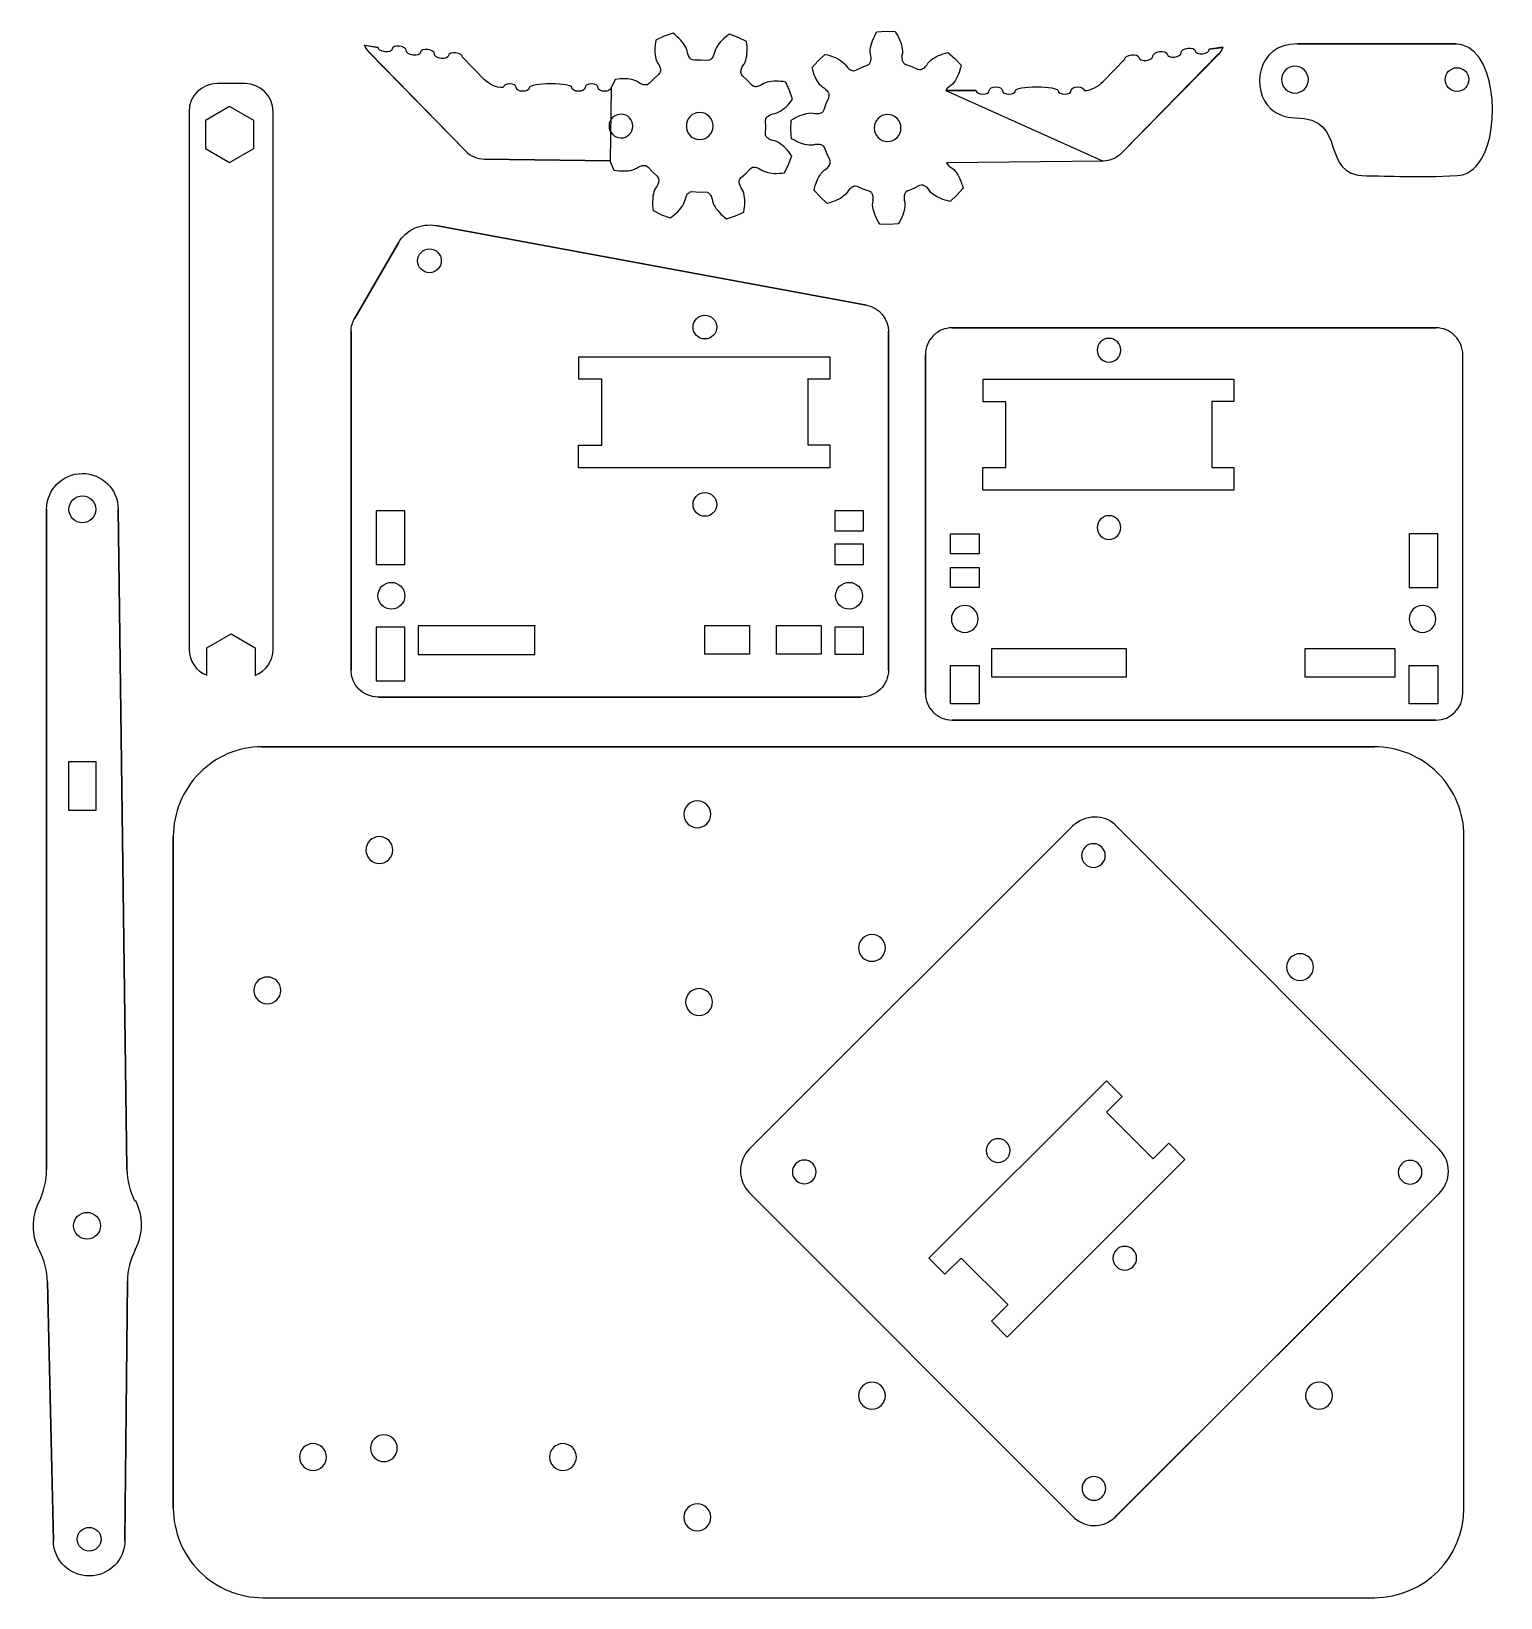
# Model space of a CAD drawing. Extents: x 38 to 923, y 6 to 515.
# Drawn here: x 37.8 to 505.7, y 6.2 to 505 of the extents above; entities that cross this region are included whole.
import ezdxf

# ---------------------------------------------------------------- set-up
doc = ezdxf.new("R2010")
doc.units = 0
doc.layers.add('MeArm1.0', color=7, linetype='CONTINUOUS')

msp = doc.modelspace()

# ---------------------------------------------------------------- linework, layer by layer
at = {"layer": 'MeArm1.0', "color": 5}
for points in [[(222.10997, 463.8145), (222.10997, 463.5381), (223.32504, 460.8529), (224.12809, 460.7199), (224.9189, 460.6259), (225.69548, 460.5699), (226.45672, 460.5539), (227.2008, 460.5779), (227.92425, 460.6429), (228.62598, 460.7511), (229.30033, 460.9048), (229.942, 461.1127), (230.52927, 461.4035), (231.07674, 461.755), (231.66657, 462.0432), (231.98129, 462.1575), (232.31408, 462.2475), (232.66842, 462.3055), (232.8579, 462.3185), (233.05707, 462.3179), (233.27084, 462.2989), (233.50669, 462.2509), (233.78308, 462.1509), (234.29641, 461.7535), (235.62631, 460.2425), (237.09494, 458.8655), (237.47629, 458.3398), (237.56679, 458.0603), (237.60709, 457.8233), (237.61989, 457.609), (237.61489, 457.4099), (237.59519, 457.2209), (237.52639, 456.8681), (237.42599, 456.5389), (237.30131, 456.2275), (236.99498, 455.6473), (236.62696, 455.1108), (236.31753, 454.5332), (236.08989, 453.8983), (235.91446, 453.2293), (235.78466, 452.5317), (235.69726, 451.8099), (235.65016, 451.0678), (235.64316, 450.306), (235.67416, 449.5278), (235.74356, 448.7345), (235.85127, 447.9278), (238.497, 446.6289), (241.25517, 445.5893), (241.91692, 446.0628), (242.54253, 446.5555), (243.1309, 447.0658), (243.68111, 447.5924), (244.19025, 448.1353), (244.65594, 448.693), (245.07562, 449.265), (245.44346, 449.8508), (245.75033, 450.4515), (245.9599, 451.0724), (246.09919, 451.7079), (246.31241, 452.3289), (246.45371, 452.6327), (246.62494, 452.9311), (246.83506, 453.2236), (246.95919, 453.3664), (247.10049, 453.5071), (247.26606, 453.6447), (247.46632, 453.7773), (247.73175, 453.9025), (248.37598, 453.9845), (250.38496, 453.8567), (252.39687, 453.9217), (253.03854, 453.8197), (253.29977, 453.6862), (253.49583, 453.5471), (253.6563, 453.4047), (253.79339, 453.2598), (253.91351, 453.1128), (254.11377, 452.8144), (254.2757, 452.5106), (254.40768, 452.2021), (254.60119, 451.575), (254.72021, 450.9354), (254.91006, 450.3083), (255.19795, 449.6982), (255.54717, 449.1009), (255.94878, 448.5162), (256.39731, 447.9439), (256.88893, 447.386), (257.42198, 446.8422), (257.99428, 446.3133), (258.60382, 445.8016), (259.25024, 445.3075), (262.03981, 446.26), (264.72552, 447.4751), (264.85805, 448.2776), (264.95265, 449.0684), (265.00815, 449.8455), (265.02455, 450.6068), (265.00065, 451.3505), (264.93605, 452.0743), (264.82835, 452.7755), (264.67427, 453.4498), (264.46671, 454.0915), (264.17536, 454.6788), (263.82395, 455.2268), (263.53624, 455.8166), (263.42142, 456.1313), (263.33142, 456.4636), (263.27342, 456.8185), (263.26062, 457.0074), (263.26117, 457.2071), (263.28087, 457.4209), (263.32857, 457.6564), (263.42787, 457.9326), (263.82583, 458.4465), (265.33681, 459.7764), (266.71326, 461.245), (267.23901, 461.6258), (267.51849, 461.7168), (267.75545, 461.7568), (267.96976, 461.7698), (268.16947, 461.7598), (268.35787, 461.7398), (268.71074, 461.6708), (269.03988, 461.5704), (269.35131, 461.4462), (269.93146, 461.1394), (270.46799, 460.7715), (271.04613, 460.4621), (271.6805, 460.2343), (272.3501, 460.0588), (273.04763, 459.9296), (273.76907, 459.8416), (274.51151, 459.7946), (275.27275, 459.7846), (276.05097, 459.8156), (276.84434, 459.8846), (277.65104, 459.9918), (278.9499, 462.638), (279.98953, 465.3962), (279.51599, 466.0576), (279.02347, 466.6832), (278.51323, 467.2719), (277.98639, 467.8216), (277.44348, 468.3307), (276.88633, 468.797), (276.3144, 469.2166), (275.72822, 469.5845), (275.12781, 469.891), (274.5064, 470.1009), (273.87094, 470.2397), (273.25044, 470.4529), (272.94668, 470.5942), (272.64766, 470.766), (272.35576, 470.9755), (272.21245, 471.1002), (272.07225, 471.2415), (271.93461, 471.4065), (271.80153, 471.6068), (271.67684, 471.8728), (271.59454, 472.517), (271.72288, 474.526), (271.65768, 476.5379), (271.76027, 477.179), (271.89317, 477.4408), (272.03246, 477.6369), (272.17521, 477.7973), (272.32016, 477.9344), (272.46711, 478.054), (272.76558, 478.2548), (273.06935, 478.4167), (273.37732, 478.5487), (274.00438, 478.7422), (274.64404, 478.8607), (275.27129, 479.0511), (275.88138, 479.339), (276.47851, 479.6882), (277.06322, 480.0893), (277.63552, 480.5378), (278.19395, 481.0299), (278.73777, 481.5625), (279.26608, 482.1348), (279.77832, 482.7448), (280.27212, 483.3913), (279.31993, 486.1808), (278.10487, 488.8665), (277.30182, 488.9991), (276.511, 489.0941), (275.73443, 489.1491), (274.97264, 489.1651), (274.2291, 489.1421), (273.5051, 489.0771), (272.80392, 488.9699), (272.12957, 488.8153), (271.48809, 488.6077), (270.90063, 488.3164), (270.35316, 487.9655), (269.76333, 487.6773), (269.44861, 487.563), (269.11601, 487.472), (268.76094, 487.414), (268.572, 487.401), (268.37284, 487.4015), (268.15852, 487.4205), (267.92321, 487.4685), (267.64683, 487.5685), (267.13349, 487.966), (265.80305, 489.4769), (264.33497, 490.8539), (263.95362, 491.3797), (263.86312, 491.6586), (263.82282, 491.8956), (263.81002, 492.1104), (263.81502, 492.3096), (263.83422, 492.4985), (263.90362, 492.8514), (264.00403, 493.1806), (264.12871, 493.4914), (264.43503, 494.0721), (264.80306, 494.6083), (265.11248, 495.1868), (265.34012, 495.8212), (265.51556, 496.4902), (265.64535, 497.1878), (265.73275, 497.9092), (265.77985, 498.6522), (265.78685, 499.4134), (265.75585, 500.1917), (265.68645, 500.985), (265.57875, 501.7917), (262.93302, 503.0906), (260.17484, 504.1302), (259.51309, 503.6561), (258.88748, 503.1641), (258.29912, 502.6539), (257.74891, 502.1265), (257.23977, 501.5842), (256.77353, 501.0265), (256.35384, 500.4545), (255.98655, 499.8683), (255.67968, 499.2681), (255.47011, 498.6471), (255.33082, 498.0116), (255.1176, 497.3906), (254.97631, 497.087), (254.80453, 496.7883), (254.59496, 496.4959), (254.47082, 496.3531), (254.32898, 496.2124), (254.16395, 496.0753), (253.96369, 495.9422), (253.69826, 495.817), (253.05404, 495.735), (251.04469, 495.8633), (249.03278, 495.7983), (248.39147, 495.9004), (248.12969, 496.0338), (247.93418, 496.1731), (247.77317, 496.3153), (247.63662, 496.4602), (247.5165, 496.6072), (247.31624, 496.9057), (247.15432, 497.2094), (247.02233, 497.518), (246.82828, 498.145), (246.70981, 498.7841), (246.5194, 499.4119), (246.23207, 500.0215), (245.8823, 500.6191), (245.48123, 501.2039), (245.0327, 501.7756), (244.54109, 502.3346), (244.00804, 502.8784), (243.43574, 503.4067), (242.82565, 503.9186), (242.17941, 504.4128), (239.38965, 503.4606), (236.7045, 502.2449), (236.57141, 501.4424), (236.47741, 500.6513), (236.42191, 499.8745), (236.40551, 499.1133), (236.42941, 498.3697), (236.49401, 497.6457), (236.60172, 496.9445), (236.75579, 496.2702), (236.96335, 495.6287), (237.25471, 495.0407), (237.60557, 494.4938), (237.89382, 493.904), (238.00865, 493.5887), (238.09865, 493.2566), (238.15675, 492.9016), (238.16955, 492.7121), (238.16855, 492.5129), (238.14935, 492.2991), (238.10175, 492.0633), (238.00245, 491.7875), (237.60448, 491.2736), (236.0935, 489.9437), (234.71651, 488.4751), (234.19076, 488.0937), (233.91182, 488.0037), (233.67487, 487.9637), (233.46055, 487.9507), (233.26084, 487.9507), (233.07245, 487.9707), (232.71958, 488.0397), (232.38989, 488.1401), (232.079, 488.2642), (231.49885, 488.5706), (230.96233, 488.9391), (230.38419, 489.2486), (229.74982, 489.4762), (229.08022, 489.6516), (228.38269, 489.7811), (227.66124, 489.8681), (226.9188, 489.9151), (226.15701, 489.9251), (225.37934, 489.8941), (224.58542, 489.8241), (223.77927, 489.7169), (222.47987, 487.0706), (222.47987, 487.1086)], [(379.11002, 463.7077), (329.23627, 463.1878), (329.27767, 463.1598), (329.36707, 462.9933), (329.56623, 462.6935), (329.78511, 462.4276), (330.01915, 462.188), (330.52408, 461.7689), (331.06955, 461.4144), (331.57668, 460.9989), (332.02996, 460.4994), (332.448, 459.9485), (332.83519, 459.3539), (333.19172, 458.7205), (333.51976, 458.0523), (333.81787, 457.3517), (334.0875, 456.6211), (334.32646, 455.8613), (334.53603, 455.0755), (332.58838, 452.8627), (330.43829, 450.8466), (329.64546, 451.0308), (328.87911, 451.2466), (328.14014, 451.4929), (327.43074, 451.7693), (326.75238, 452.0756), (326.10852, 452.4126), (325.50208, 452.7804), (324.93799, 453.1809), (324.42466, 453.6187), (323.9931, 454.1119), (323.62161, 454.6459), (323.18695, 455.1375), (322.94014, 455.3646), (322.66741, 455.5747), (322.36164, 455.7642), (322.19241, 455.8492), (322.00767, 455.9252), (321.80266, 455.9892), (321.56681, 456.0352), (321.27326, 456.0482), (320.64674, 455.8774), (318.83966, 454.9905), (316.95664, 454.2806), (316.40296, 453.9405), (316.21201, 453.717), (316.08404, 453.5137), (315.99044, 453.3205), (315.91904, 453.1343), (315.86524, 452.9527), (315.79384, 452.5998), (315.76084, 452.2572), (315.75684, 451.9224), (315.81794, 451.2688), (315.95285, 450.6323), (316.01715, 449.9804), (315.98505, 449.3066), (315.89085, 448.6209), (315.74335, 447.927), (315.54838, 447.2269), (315.30778, 446.523), (315.02318, 445.8162), (314.69714, 445.1093), (314.32912, 444.403), (313.92148, 443.6988), (310.97966, 443.5115), (308.03363, 443.6065), (307.60354, 444.2974), (307.21397, 444.9918), (306.86512, 445.6883), (306.55934, 446.3853), (306.29647, 447.0813), (306.07923, 447.7752), (305.91037, 448.464), (305.79463, 449.146), (305.74133, 449.8187), (305.78533, 450.4728), (305.90016, 451.113), (305.94046, 451.768), (305.92586, 452.1028), (305.88186, 452.4438), (305.79956, 452.7943), (305.74006, 452.9743), (305.66306, 453.1585), (305.56302, 453.3483), (305.42848, 453.5482), (305.23096, 453.7649), (304.66742, 454.0873), (302.76249, 454.7378), (300.92857, 455.5678), (300.29676, 455.7184), (300.00395, 455.6954), (299.76955, 455.6414), (299.56674, 455.5714), (299.38455, 455.4894), (299.21788, 455.4004), (298.91831, 455.2011), (298.65233, 454.9822), (298.41264, 454.7483), (297.9935, 454.2429), (297.63917, 453.6974), (297.22295, 453.1903), (296.72422, 452.7375), (296.17255, 452.3193), (295.57798, 451.9323), (294.94507, 451.5758), (294.27711, 451.2477), (293.57648, 450.9491), (292.84572, 450.68), (292.08612, 450.4405), (291.30005, 450.2313), (289.08734, 452.1786), (287.07123, 454.3292), (287.25561, 455.1215), (287.47139, 455.8884), (287.7171, 456.6273), (287.99404, 457.3368), (288.30036, 458.0146), (288.63717, 458.6588), (289.00501, 459.2654), (289.40553, 459.8293), (289.84292, 460.3426), (290.33654, 460.7742), (290.87051, 461.1453), (291.36212, 461.58), (291.58885, 461.8273), (291.79897, 462.0995), (291.98882, 462.4059), (292.07372, 462.5751), (292.14932, 462.7598), (292.21282, 462.9647), (292.25902, 463.2007), (292.27362, 463.4937), (292.10294, 464.1202), (291.21537, 465.9273), (290.50597, 467.8108), (290.16606, 468.3645), (289.94243, 468.5555), (289.73907, 468.6833), (289.54611, 468.7773), (289.35973, 468.8483), (289.17809, 468.9023), (288.82521, 468.9733), (288.48275, 469.0063), (288.14795, 469.0063), (287.49386, 468.9453), (286.85785, 468.8102), (286.20523, 468.7452), (285.53161, 468.7782), (284.84649, 468.8722), (284.15243, 469.0191), (283.45234, 469.2148), (282.74861, 469.4554), (282.04176, 469.7395), (281.33438, 470.0661), (280.62845, 470.4334), (279.92416, 470.8417), (279.73686, 473.7836), (279.83166, 476.7296), (280.52243, 477.1595), (281.21686, 477.5492), (281.91348, 477.8974), (282.61101, 478.2037), (283.30708, 478.4666), (284.00042, 478.6834), (284.68973, 478.8527), (285.37175, 478.968), (286.0439, 479.021), (286.69799, 478.978), (287.33801, 478.8627), (287.99374, 478.8227), (288.32854, 478.8377), (288.66955, 478.8817), (289.01986, 478.9637), (289.19986, 479.0237), (289.38369, 479.1007), (289.57409, 479.2007), (289.77326, 479.3347), (289.99068, 479.5324), (290.31252, 480.0965), (290.9635, 482.0012), (291.79356, 483.8351), (291.94417, 484.4669), (291.92137, 484.7599), (291.86807, 484.9938), (291.79727, 485.1971), (291.71587, 485.3788), (291.62587, 485.546), (291.42671, 485.8456), (291.20838, 486.111), (290.97398, 486.3511), (290.46886, 486.7702), (289.92339, 487.1247), (289.41681, 487.5402), (288.96299, 488.0397), (288.54549, 488.5908), (288.1583, 489.1854), (287.80123, 489.8186), (287.47373, 490.4868), (287.17507, 491.1869), (286.90599, 491.918), (286.66648, 492.6778), (286.45691, 493.4638), (288.40474, 495.6764), (290.55484, 497.6925), (291.34748, 497.5083), (292.11438, 497.2925), (292.85281, 497.0462), (293.56275, 496.7698), (294.24075, 496.4635), (294.88498, 496.1267), (295.49141, 495.7587), (296.0555, 495.3582), (296.56884, 494.921), (296.99984, 494.4268), (297.37133, 493.8932), (297.80599, 493.4012), (298.05335, 493.175), (298.32553, 492.9644), (298.63149, 492.7751), (298.80072, 492.6901), (298.98546, 492.6141), (299.19028, 492.5501), (299.42632, 492.5041), (299.71968, 492.4911), (300.34638, 492.6619), (302.15328, 493.5488), (304.03686, 494.2589), (304.59054, 494.5988), (304.78112, 494.8219), (304.90891, 495.0252), (305.00311, 495.2182), (305.07391, 495.405), (305.12831, 495.5866), (305.19911, 495.9391), (305.23271, 496.2816), (305.23671, 496.6169), (305.17561, 497.2704), (305.0407, 497.907), (304.9759, 498.5594), (305.0086, 499.2327), (305.1028, 499.9184), (305.24976, 500.6122), (305.44527, 501.3125), (305.68587, 502.0163), (305.97011, 502.7231), (306.29651, 503.4299), (306.66399, 504.1362), (307.07217, 504.8405), (310.01363, 505.0278), (312.96002, 504.9328), (313.39011, 504.242), (313.77968, 503.548), (314.12799, 502.851), (314.43431, 502.154), (314.69719, 501.4574), (314.91406, 500.7641), (315.08328, 500.0753), (315.19866, 499.3933), (315.25196, 498.7206), (315.20846, 498.0665), (315.09291, 497.4263), (315.05261, 496.7713), (315.06721, 496.4365), (315.11121, 496.0949), (315.19331, 495.7446), (315.25341, 495.565), (315.33061, 495.3808), (315.43051, 495.1909), (315.5645, 494.9916), (315.7622, 494.7743), (316.32611, 494.452), (318.23104, 493.8015), (320.06496, 492.9715), (320.69677, 492.8209), (320.98903, 492.8439), (321.22343, 492.8969), (321.42643, 492.9669), (321.60843, 493.0489), (321.77565, 493.1389), (322.07522, 493.3377), (322.34065, 493.5565), (322.58089, 493.7904), (323.00003, 494.2961), (323.35399, 494.8413), (323.77003, 495.3479), (324.26876, 495.8017), (324.82044, 496.2194), (325.41501, 496.6064), (326.04791, 496.963), (326.71642, 497.2906), (327.41669, 497.5897), (328.14781, 497.8587), (328.90686, 498.0984), (329.69348, 498.308), (331.90619, 496.3596), (333.9223, 494.2095), (333.7381, 493.4172), (333.52232, 492.6503), (333.27588, 491.9116), (332.99968, 491.202), (332.69317, 490.5236), (332.35636, 489.8799), (331.98852, 489.2735), (331.588, 488.7094), (331.15024, 488.1961), (330.65699, 487.7645), (330.12302, 487.3928), (329.63086, 486.9582), (329.40413, 486.7114), (329.1942, 486.4392), (329.00416, 486.1334), (329.00275, 486.1329)], [(148.26646, 499.9274), (143.97502, 500.5048), (143.97594, 500.5828)], [(412.94322, 499.306), (417.23447, 499.8834), (417.22547, 499.9574)], [(491.02787, 501.0335), (491.55782, 501.0625), (441.03199, 501.0625), (441.03199, 501.0335)], [(491.02787, 501.0338), (491.02787, 501.0335)], [(145.25836, 498.3769), (145.3898, 498.4159), (176.08665, 466.9443), (176.09565, 466.9443)], [(182.07527, 489.6903), (175.179, 496.7605)], [(379.13477, 489.0683), (386.03104, 496.1391)], [(415.94268, 497.7518), (415.81946, 497.7958), (385.12316, 466.3237), (385.11416, 466.3237)], [(329.00275, 486.1329), (329.09855, 486.0359), (338.72963, 486.1617)], [(440.2169, 485.3748), (440.2169, 485.3748)], [(491.84297, 485.8742), (491.84297, 485.8742)], [(100.98157, 481.07339), (93.27713, 476.62523), (93.27713, 467.72891), (100.98157, 463.28075), (108.68601, 467.72891), (108.68601, 476.62523), (100.98157, 481.07339)], [(221.8073, 474.91), (221.8073, 474.91)], [(314.77446, 474.2311), (314.77446, 474.2311)], [(250.68411, 470.5844), (250.68411, 470.5844)], [(182.09978, 464.328), (222.10952, 463.808), (222.10997, 463.8145)], [(166.68038, 443.16464), (303.79078, 417.81365)], [(140.81258, 413.69728), (154.74018, 437.67622)], [(160.82668, 431.94573), (160.82668, 431.94573)], [(139.65478, 301.58261), (139.65478, 409.3991)], [(248.54148, 410.82519), (248.54148, 410.82519)], [(310.79218, 409.3991), (310.79168, 301.58261), (310.79168, 301.58261)], [(485.12126, 410.60007), (331.09836, 410.60007)], [(292.12158, 366.04446), (212.11858, 366.04446), (212.11858, 373.2), (219.51858, 373.2), (219.51858, 373.24446), (219.51858, 394.21299), (219.51858, 394.19999), (212.21858, 394.19999), (212.21858, 401.41299), (292.12158, 401.41299), (292.12158, 394.3), (285.12158, 394.3), (285.12158, 394.313), (285.12158, 394.31299), (285.12158, 373.34446), (285.12158, 373.3), (292.12158, 373.3), (292.12158, 366.04446)], [(322.54136, 402.04313), (322.54136, 294.22719)], [(384.79146, 403.46941), (384.79146, 403.46941)], [(420.8015, 358.91572), (340.7985, 358.91572), (340.7985, 366.07126), (348.1985, 366.07126), (348.1985, 366.11576), (348.1985, 387.08429), (348.1985, 387.07129), (340.8985, 387.07129), (340.8985, 394.28429), (420.8015, 394.28429), (420.8015, 387.1713), (413.8015, 387.1713), (413.8015, 387.1843), (413.8015, 387.18429), (413.8015, 366.21576), (413.8015, 366.17126), (420.8015, 366.17126), (420.8015, 358.91572)], [(54.09135, 357.07926), (54.09135, 357.07926)], [(248.54148, 354.35054), (248.54148, 354.35054)], [(42.68255, 142.45835), (42.68255, 352.80134)], [(65.49955, 352.95139), (68.26535, 142.62666)], [(302.80558, 352.37131), (302.80558, 352.35381), (293.67778, 352.35381), (293.67778, 345.94478), (302.80558, 345.94478), (302.80558, 352.37134), (302.80558, 352.37131)], [(384.79146, 346.99476), (384.79146, 346.99476)], [(293.67778, 341.66646), (293.67778, 341.64875), (293.67778, 335.2399), (302.80558, 335.2399), (302.80558, 341.66646), (293.67778, 341.66646), (293.67778, 341.66646)], [(148.21228, 325.25686), (148.21228, 325.25686)], [(293.96398, 325.25686), (293.96398, 325.25686)], [(198.12388, 315.84302), (198.12388, 315.74572), (161.04458, 315.74572), (161.04458, 306.61812), (198.12388, 306.61812), (198.12388, 315.84302), (198.12388, 315.84302)], [(339.36906, 317.90089), (339.36906, 317.90089)], [(485.12076, 317.90089), (485.12076, 317.90089)], [(302.23468, 293.02621), (148.21178, 293.02621)], [(493.67766, 294.22719), (493.67766, 294.22719)], [(331.09836, 285.67043), (485.12126, 285.67043)], [(111.56643, 277.1635), (111.15149, 277.164)], [(465.53475, 277.1635), (111.56643, 277.1635), (111.56643, 277.1635)], [(254.20142, 255.6915), (254.20142, 255.6915)], [(369.41729, 251.8632), (266.54468, 149.118)], [(383.43656, 251.8539), (382.94385, 252.3156)], [(486.1812, 148.9818), (383.43656, 251.8539), (383.43656, 251.8539)], [(83.04341, 248.6404), (83.04341, 34.7193)], [(152.94549, 244.2824), (152.94549, 244.2824)], [(373.37429, 239.8606), (373.37429, 239.8601)], [(309.79782, 213.1363), (309.79782, 213.1363)], [(446.13787, 206.997), (446.13787, 206.997)], [(117.27045, 199.5812), (117.27045, 199.5812)], [(254.75054, 195.8736), (254.75054, 195.8736)], [(405.19001, 145.78065), (348.61935, 89.20999), (343.55961, 94.26972), (348.7922, 99.50232), (348.7607, 99.53379), (333.93371, 114.36078), (333.94271, 114.35178), (328.78083, 109.1899), (323.68047, 114.29026), (380.18042, 170.79021), (385.21007, 165.76057), (380.26032, 160.81082), (380.25132, 160.81982), (380.25132, 160.81981), (395.07831, 145.99282), (395.10981, 145.96132), (400.05956, 150.91107), (405.19001, 145.78065)], [(343.04638, 145.9133), (343.04638, 145.9133)], [(266.53591, 135.0982), (369.28111, 32.2261)], [(281.30912, 139.1112), (281.30967, 139.1122)], [(382.93509, 31.8707), (383.30037, 32.2174), (486.17299, 134.9626)], [(474.21729, 139.0156), (474.21729, 139.0154)], [(70.80195, 132.46764), (70.98255, 132.63158)], [(55.59155, 128.90167), (55.59155, 128.90167)], [(70.90355, 117.09001), (70.87655, 116.9259)], [(383.35532, 111.6251), (383.35587, 111.6257)], [(44.84165, 24.25173), (44.84165, 24.53669), (42.97865, 106.71211)], [(68.43925, 106.8797), (67.65685, 24.68694), (67.65685, 24.40179)], [(309.79891, 70.5221), (309.79891, 70.5221)], [(452.18856, 70.5226), (452.18856, 70.5226)], [(131.8171, 50.9771), (131.8171, 50.9771)], [(154.37158, 53.8067), (154.37158, 53.8067)], [(211.39572, 50.9771), (211.39572, 50.9771)], [(373.53202, 38.3303), (373.53256, 38.3307)], [(254.20142, 31.7873), (254.20142, 31.7873)], [(56.24815, 28.57456), (56.24815, 28.57456)], [(44.84165, 24.25173), (44.84165, 24.25173)]]:
    msp.add_lwpolyline(points, close=True, dxfattribs=at)
for points in [[(105.9, 488.375), (96.975, 488.375), (96.975, 488.375)], [(88.05, 479.475), (88.05, 308.25)], [(114.8, 308.25), (114.8, 479.475)], [(156.76868, 335.2399), (156.76868, 352.35379), (147.64108, 352.35379), (147.64108, 335.2399), (156.76868, 335.2399)], [(330.52746, 338.58897), (330.52746, 344.99782), (339.65516, 344.99782), (339.65516, 338.58897), (330.52746, 338.58897)], [(485.69246, 327.88357), (485.69246, 344.99727), (476.56546, 344.99727), (476.56546, 327.88357), (485.69246, 327.88357)], [(339.65516, 334.29297), (339.65516, 327.88393), (330.52746, 327.88393), (330.52746, 334.29297), (339.65516, 334.29297)], [(156.76868, 298.16012), (156.76868, 315.27382), (147.64108, 315.27382), (147.64108, 298.16012), (156.76868, 298.16012)], [(266.55618, 306.71688), (252.29468, 306.71688), (252.29468, 315.84412), (266.55618, 315.84412), (266.55618, 306.71688)], [(275.11318, 306.71688), (275.11318, 315.84412), (289.37408, 315.84412), (289.37408, 306.71688), (275.11318, 306.71688)], [(293.67778, 306.71688), (302.80558, 306.71688), (302.80558, 315.27382), (293.67778, 315.27382), (293.67778, 306.71688)], [(93.725, 299.95), (93.725, 308.675), (101.425, 313.125), (109.125, 308.675), (109.125, 299.925)], [(386.43236, 299.3611), (343.64806, 299.3611), (343.64806, 308.48815), (386.43236, 308.48815), (386.43236, 299.3611)], [(443.47826, 299.3611), (443.47826, 308.48815), (472.00076, 308.48815), (472.00076, 299.3611), (443.47826, 299.3611)], [(330.52746, 290.80415), (330.52746, 303.06928), (339.65516, 303.06928), (339.65516, 290.80415), (330.52746, 290.80415)], [(485.69196, 303.06927), (485.69196, 290.80415), (476.56496, 290.80415), (476.56496, 303.06927), (485.69196, 303.06927)], [(49.67105, 272.33716), (49.67105, 257.01083), (58.51205, 257.01083), (58.51205, 272.33716), (49.67105, 272.33716)]]:
    msp.add_lwpolyline(points, dxfattribs=at)
for points in [[(143.97594, 500.5828), (143.78462, 500.5828), (144.59497, 499.0574), (145.25836, 498.3769)], [(150.38899, 498.4915), (149.15074, 498.6373), (148.20019, 499.2801), (148.26646, 499.9274)], [(152.75176, 499.3995), (152.68546, 498.7522), (151.62779, 498.3454), (150.38899, 498.4915)], [(155.11398, 500.3077), (153.87573, 500.4537), (152.81802, 500.047), (152.75176, 499.3995)], [(157.23724, 498.8717), (157.30354, 499.5191), (156.35296, 500.1618), (155.11398, 500.3077)], [(159.36051, 497.4358), (158.12153, 497.5816), (157.17098, 498.225), (157.23724, 498.8717)], [(164.0855, 499.2522), (162.8467, 499.398), (161.78881, 498.9913), (161.72273, 498.344)], [(166.20803, 497.816), (166.27433, 498.4635), (165.32375, 499.1061), (164.0855, 499.2522)], [(403.97225, 498.2503), (403.90655, 498.8971), (404.85672, 499.5404), (406.09551, 499.6857)], [(406.09551, 499.6857), (407.33431, 499.8317), (408.39147, 499.4254), (408.45774, 498.7775)], [(410.82051, 497.8695), (412.05931, 498.0159), (413.00931, 498.6581), (412.94322, 499.306)], [(417.22547, 499.9574), (417.41642, 499.9574), (416.60662, 498.4318), (415.94268, 497.7518)], [(441.03199, 501.0335), (427.6502, 501.1005), (426.32232, 485.8932), (432.41663, 480.4791)], [(499.64323, 464.3891), (505.73755, 474.0409), (504.40966, 501.1532), (491.02787, 501.0338)], [(161.72273, 498.344), (161.65643, 497.6966), (160.59876, 497.2903), (159.36051, 497.4358)], [(168.33129, 496.3801), (167.0925, 496.5261), (166.14195, 497.1692), (166.20803, 497.816)], [(170.69352, 497.2883), (170.62722, 496.6409), (169.56954, 496.2348), (168.33129, 496.3801)], [(173.05629, 498.1965), (171.81749, 498.3423), (170.75978, 497.9356), (170.69352, 497.2883)], [(175.179, 496.7605), (175.2453, 497.4078), (174.29454, 498.0506), (173.05629, 498.1965)], [(386.03104, 496.1391), (385.96474, 496.7864), (386.91496, 497.429), (388.15376, 497.575)], [(388.15376, 497.575), (389.39255, 497.7209), (390.44971, 497.3142), (390.51598, 496.6668)], [(390.51598, 496.6668), (390.58278, 496.0195), (391.6405, 495.6128), (392.87875, 495.7586)], [(392.87875, 495.7586), (394.11755, 495.9047), (395.06773, 496.5473), (395.00146, 497.1946)], [(395.00146, 497.1946), (394.93576, 497.8416), (395.88575, 498.4847), (397.12454, 498.6302)], [(397.12454, 498.6302), (398.36298, 498.776), (399.42105, 498.3699), (399.48731, 497.722)], [(399.48731, 497.722), (399.55361, 497.0752), (400.61129, 496.6683), (401.84954, 496.8143)], [(401.84954, 496.8143), (403.08852, 496.9602), (404.03907, 497.603), (403.97225, 498.2503)], [(408.45774, 498.7775), (408.52454, 498.1307), (409.58226, 497.724), (410.82051, 497.8695)], [(440.21744, 493.9317), (437.85413, 493.9323), (435.93861, 492.016), (435.93806, 489.6533)], [(444.49591, 489.6533), (444.49591, 492.016), (442.57967, 493.9317), (440.21744, 493.9317)], [(188.09456, 487.1086), (185.82489, 487.1366), (183.65982, 488.0659), (182.07527, 489.6903)], [(373.11494, 486.1622), (375.38461, 486.1902), (377.54968, 487.4439), (379.13477, 489.0683)], [(435.93806, 489.6533), (435.93806, 487.2905), (437.85413, 485.3748), (440.2169, 485.3748)], [(440.2169, 485.3748), (442.57967, 485.3748), (444.49591, 487.2905), (444.49591, 489.6533)], [(488.06323, 489.6533), (488.06323, 491.7407), (489.75603, 493.4328), (491.84297, 493.4328)], [(491.84297, 485.8742), (489.75603, 485.8742), (488.06323, 487.5663), (488.06323, 489.6533)], [(491.84297, 493.4328), (493.9299, 493.4328), (495.62198, 491.7407), (495.62198, 489.6538)], [(495.62198, 489.6538), (495.62198, 487.5663), (493.9299, 485.8742), (491.84297, 485.8742)], [(96.975, 488.375), (92.0345, 488.375), (88.05, 484.4155), (88.05, 479.475)], [(114.8, 479.475), (114.8, 484.4155), (110.8405, 488.375), (105.9, 488.375)], [(190.1919, 488.2868), (189.04255, 488.2868), (188.10332, 487.7596), (188.09456, 487.1086)], [(192.25656, 487.1086), (192.26556, 487.7596), (191.34106, 488.2868), (190.1919, 488.2868)], [(194.32067, 485.9308), (193.17188, 485.9308), (192.24725, 486.4582), (192.25656, 487.1086)], [(196.41856, 487.1086), (196.40956, 486.4582), (195.47057, 485.9308), (194.32067, 485.9308)], [(203.25952, 488.2868), (199.51099, 488.2868), (196.4485, 487.7596), (196.41856, 487.1086)], [(209.99276, 487.1086), (210.02236, 487.7596), (207.00749, 488.2868), (203.25952, 488.2868)], [(212.05797, 485.9302), (210.90881, 485.9302), (209.984, 486.4576), (209.99276, 487.1086)], [(214.15531, 487.1086), (214.14631, 486.4576), (213.20732, 485.9302), (212.05797, 485.9302)], [(216.2532, 488.2865), (215.10385, 488.2865), (214.16462, 487.7591), (214.15531, 487.1086)], [(218.31787, 487.1086), (218.32687, 487.7591), (217.40255, 488.2865), (216.2532, 488.2865)], [(220.38253, 485.9302), (219.23282, 485.9302), (218.3091, 486.4576), (218.31787, 487.1086)], [(222.47987, 487.1086), (222.47087, 486.4576), (221.53188, 485.9302), (220.38253, 485.9302)], [(338.72963, 486.1617), (338.73863, 485.5113), (339.67817, 484.9839), (340.82697, 484.9839)], [(340.82697, 484.9839), (341.97668, 484.9839), (342.90094, 485.5113), (342.89163, 486.1617)], [(342.89163, 486.1617), (342.88263, 486.8127), (343.80713, 487.3399), (344.95629, 487.3399)], [(344.95629, 487.3399), (346.10564, 487.3399), (347.04487, 486.8127), (347.05418, 486.1617)], [(347.05418, 486.1617), (347.06318, 485.5113), (348.00217, 484.9839), (349.15207, 484.9839)], [(349.15207, 484.9839), (350.30087, 484.9839), (351.22549, 485.5113), (351.21673, 486.1617)], [(351.21673, 486.1617), (351.18713, 486.8127), (354.202, 487.3399), (357.94998, 487.3399)], [(357.94998, 487.3399), (361.6985, 487.3399), (364.76099, 486.8127), (364.79093, 486.1617)], [(364.79093, 486.1617), (364.79993, 485.5118), (365.73893, 484.9844), (366.88882, 484.9844)], [(366.88882, 484.9844), (368.03817, 484.9844), (368.96225, 485.5118), (368.95294, 486.1622)], [(368.95294, 486.1622), (368.94394, 486.8127), (369.86843, 487.3399), (371.01778, 487.3399)], [(371.01778, 487.3399), (372.16695, 487.3399), (373.10618, 486.8127), (373.11494, 486.1622)], [(250.68466, 479.1414), (245.01897, 479.1414), (245.01897, 470.5844), (250.68411, 470.5844)], [(254.9916, 474.8629), (254.9916, 477.2262), (253.06294, 479.1414), (250.68466, 479.1414)], [(432.41663, 480.4791), (434.48549, 478.5829), (437.29114, 477.517), (440.2169, 477.517)], [(221.8073, 474.91), (221.7814, 472.8236), (223.45228, 471.1102), (225.53885, 471.0844)], [(225.63341, 478.6415), (223.54647, 478.6675), (221.83359, 476.9969), (221.8073, 474.91)], [(225.53885, 471.0844), (227.62615, 471.0584), (229.33903, 472.7289), (229.36495, 474.8158)], [(229.36495, 474.8158), (229.39125, 476.9033), (227.71998, 478.6156), (225.63341, 478.6415)], [(250.68411, 470.5844), (253.06294, 470.5844), (254.9916, 472.5007), (254.9916, 474.8629)], [(310.49599, 478.5095), (308.13322, 478.5101), (306.21697, 476.5938), (306.21697, 474.2311)], [(306.21697, 474.2311), (306.21697, 471.8683), (308.13322, 469.9526), (310.49544, 469.9521)], [(310.49544, 469.9521), (312.85876, 469.9521), (314.77446, 471.8683), (314.77446, 474.2311)], [(314.77446, 474.2311), (314.77446, 476.5938), (312.85876, 478.5095), (310.49599, 478.5095)], [(440.2169, 477.517), (457.88337, 477.479), (447.32182, 459.1085), (462.87543, 459.0427)], [(176.09565, 466.9443), (177.67071, 465.3103), (179.83066, 464.3694), (182.09978, 464.328)], [(385.11416, 466.3237), (383.53855, 464.69), (381.37915, 463.7486), (379.11002, 463.7077)], [(491.84297, 459.1087), (494.76873, 459.1087), (497.57492, 461.0089), (499.64323, 464.3891)], [(462.87543, 459.0427), (469.90679, 459.0137), (479.30712, 458.4027), (491.84297, 459.1087)], [(154.74018, 437.67622), (157.16098, 441.84406), (161.94018, 444.04162), (166.68038, 443.16464)], [(160.82668, 431.94573), (160.82668, 434.03285), (162.51878, 435.72547), (164.60588, 435.72547)], [(164.60588, 435.72547), (166.69338, 435.72547), (168.38488, 434.03321), (168.38488, 431.94573)], [(164.60588, 428.16672), (162.51878, 428.16672), (160.82668, 429.85825), (160.82668, 431.94573)], [(168.38488, 431.94573), (168.38488, 429.85825), (166.69338, 428.16672), (164.60588, 428.16672)], [(248.54148, 410.82519), (248.54048, 412.91267), (250.23318, 414.60438), (252.32008, 414.60438)], [(252.32008, 414.60438), (254.40758, 414.60493), (256.09908, 412.91267), (256.09908, 410.82574)], [(303.79078, 417.81365), (307.84768, 417.06336), (310.79218, 413.52495), (310.79218, 409.3991)], [(139.65478, 409.3991), (139.65478, 410.90917), (140.05448, 412.39167), (140.81258, 413.69728)], [(252.32058, 407.04618), (250.23318, 407.04618), (248.54148, 408.73826), (248.54148, 410.82519)], [(256.09908, 410.82574), (256.09908, 408.73826), (254.40758, 407.04618), (252.32058, 407.04618)], [(331.09836, 410.60007), (328.82866, 410.60007), (326.65176, 409.69863), (325.04696, 408.094)], [(491.17196, 408.094), (489.56736, 409.69863), (487.39076, 410.60007), (485.12126, 410.60007)], [(325.04696, 408.094), (323.44226, 406.48936), (322.54136, 404.3128), (322.54136, 402.04313)], [(381.01296, 407.24842), (378.92556, 407.24896), (377.23376, 405.55689), (377.23376, 403.46995)], [(384.79146, 403.46941), (384.79196, 405.55689), (383.09996, 407.24842), (381.01296, 407.24842)], [(493.67806, 402.04313), (493.67806, 404.3128), (492.77666, 406.48936), (491.17196, 408.094)], [(377.23376, 403.46995), (377.23346, 401.38247), (378.92556, 399.69021), (381.01296, 399.69021)], [(381.01296, 399.69021), (383.09996, 399.69021), (384.79146, 401.38247), (384.79146, 403.46941)], [(493.67766, 294.22719), (493.67806, 294.22719), (493.67806, 402.04313), (493.67806, 402.04313)], [(42.68255, 352.80134), (42.68255, 359.07255), (47.74455, 364.16848), (54.01635, 364.20992)], [(54.01635, 364.20992), (60.28865, 364.25082), (65.41725, 359.2226), (65.49955, 352.95139)], [(49.81285, 352.80079), (49.81285, 355.16411), (51.72855, 357.07926), (54.09135, 357.07926)], [(54.09135, 357.07926), (56.45465, 357.07962), (58.37035, 355.16411), (58.37035, 352.80134)], [(248.54148, 354.35054), (248.54048, 356.43802), (250.23318, 358.12973), (252.32008, 358.12973)], [(252.32058, 350.57153), (250.23318, 350.57153), (248.54148, 352.26361), (248.54148, 354.35054)], [(252.32008, 358.12973), (254.40758, 358.13028), (256.09908, 356.43802), (256.09908, 354.35109)], [(256.09908, 354.35109), (256.09908, 352.26361), (254.40758, 350.57208), (252.32058, 350.57153)], [(54.09185, 348.52287), (51.72855, 348.52232), (49.81285, 350.43802), (49.81285, 352.80079)], [(58.37035, 352.80134), (58.37035, 350.43802), (56.45465, 348.52287), (54.09185, 348.52287)], [(381.01296, 350.77376), (378.92556, 350.77431), (377.23376, 349.08224), (377.23376, 346.9953)], [(384.79146, 346.99476), (384.79196, 349.08224), (383.09996, 350.77376), (381.01296, 350.77376)], [(377.23376, 346.9953), (377.23346, 344.90782), (378.92556, 343.21611), (381.01296, 343.21556)], [(381.01296, 343.21556), (383.09996, 343.21556), (384.79146, 344.90782), (384.79146, 346.99476)], [(148.21228, 325.25686), (148.21178, 327.61963), (150.12748, 329.53479), (152.49028, 329.53479)], [(152.49028, 329.53479), (154.85298, 329.53533), (156.76818, 327.61963), (156.76818, 325.25686)], [(293.96398, 325.25686), (293.96348, 327.61963), (295.87918, 329.53479), (298.24198, 329.53479)], [(298.24198, 329.53479), (300.60478, 329.53533), (302.51988, 327.61963), (302.51988, 325.25686)], [(152.49028, 320.97839), (150.12748, 320.97839), (148.21228, 322.89409), (148.21228, 325.25686)], [(156.76818, 325.25686), (156.76868, 322.89409), (154.85298, 320.97894), (152.49028, 320.97839)], [(298.24198, 320.97839), (295.87918, 320.97839), (293.96398, 322.89409), (293.96398, 325.25686)], [(302.51988, 325.25686), (302.52038, 322.89409), (300.60468, 320.97894), (298.24198, 320.97839)], [(335.09116, 322.17937), (332.72836, 322.17991), (330.81316, 320.26421), (330.81316, 317.90144)], [(339.36906, 317.90089), (339.36956, 320.26421), (337.45446, 322.17937), (335.09116, 322.17937)], [(480.84286, 322.179), (478.48006, 322.17937), (476.56496, 320.26421), (476.56496, 317.90144)], [(485.12076, 317.90089), (485.12126, 320.26421), (483.20616, 322.179), (480.84286, 322.179)], [(330.81316, 317.90144), (330.81266, 315.53831), (332.72836, 313.62297), (335.09116, 313.62261)], [(335.09116, 313.62261), (337.45446, 313.62261), (339.36906, 315.53831), (339.36906, 317.90089)], [(476.56496, 317.90144), (476.56496, 315.53831), (478.48006, 313.62297), (480.84286, 313.62297)], [(480.84286, 313.62297), (483.20616, 313.62297), (485.12076, 315.53831), (485.12076, 317.90089)], [(88.05, 308.25), (88.05, 304.46123), (90.40622, 301.24649), (93.725, 299.95)], [(109.125, 299.925), (112.45948, 301.21384), (114.8, 304.44996), (114.8, 308.25)], [(148.21178, 293.02621), (143.48568, 293.02621), (139.65478, 296.85761), (139.65478, 301.58261)], [(310.79168, 301.58261), (310.79218, 299.31349), (309.89078, 297.1371), (308.28598, 295.53229)], [(308.28598, 295.53229), (306.68078, 293.92765), (304.50498, 293.02621), (302.23468, 293.02621)], [(322.54136, 294.22719), (322.54136, 291.9577), (323.44226, 289.78168), (325.04696, 288.17705)], [(485.12126, 285.67043), (489.84736, 285.67043), (493.67766, 289.50164), (493.67766, 294.22719)], [(325.04696, 288.17705), (326.65176, 286.57223), (328.82866, 285.67043), (331.09836, 285.67043)], [(111.15149, 277.164), (103.58653, 277.164), (96.74667, 274.1585), (91.39753, 268.8093)], [(485.7031, 268.8093), (480.35396, 274.1585), (473.09916, 277.1635), (465.53475, 277.1635)], [(91.39753, 268.8093), (86.0484, 263.4604), (83.04341, 256.2054), (83.04341, 248.6404)], [(494.05723, 248.6404), (494.05723, 256.2054), (491.05224, 263.4604), (485.7031, 268.8093)], [(249.9235, 259.97), (247.56073, 259.97), (245.64503, 258.0543), (245.64503, 255.6915)], [(254.20142, 255.6915), (254.20197, 258.0543), (252.28572, 259.97), (249.9235, 259.97)], [(245.64503, 255.6915), (245.64503, 253.3293), (247.56073, 251.4136), (249.92295, 251.413)], [(249.92295, 251.413), (252.28572, 251.413), (254.20142, 253.3293), (254.20142, 255.6915)], [(376.42838, 254.7627), (373.79964, 254.7637), (371.27695, 253.721), (369.41729, 251.8632)], [(382.94385, 252.3156), (381.08565, 254.1758), (379.05768, 254.761), (376.42838, 254.7627)], [(148.66756, 248.5608), (146.30479, 248.5608), (144.38909, 246.6457), (144.38909, 244.2829)], [(152.94549, 244.2824), (152.94604, 246.6457), (151.02979, 248.5608), (148.66756, 248.5608)], [(373.37829, 245.2044), (371.90199, 243.7298), (371.90035, 241.3369), (373.37429, 239.8606)], [(378.72323, 245.2044), (377.24839, 246.6818), (374.85514, 246.6829), (373.37829, 245.2044)], [(378.71923, 239.8601), (380.19553, 241.3349), (380.19772, 243.7282), (378.72323, 245.2044)], [(494.05723, 34.7193), (494.05759, 34.7193), (494.05759, 248.6404), (494.05723, 248.6404)], [(144.38909, 244.2829), (144.38909, 241.9202), (146.30479, 240.005), (148.66702, 240.0039)], [(148.66702, 240.0039), (151.02979, 240.0039), (152.94549, 241.9202), (152.94549, 244.2824)], [(373.37429, 239.8601), (374.84967, 238.3827), (377.24238, 238.3812), (378.71923, 239.8601)], [(305.51989, 217.4147), (303.15712, 217.4153), (301.24161, 215.4996), (301.24161, 213.1368)], [(309.79782, 213.1363), (309.79837, 215.4996), (307.88266, 217.4147), (305.51989, 217.4147)], [(301.24161, 213.1368), (301.24161, 210.7735), (303.15712, 208.8583), (305.51989, 208.8583)], [(305.51989, 208.8583), (307.88266, 208.8583), (309.79782, 210.7735), (309.79782, 213.1363)], [(441.8594, 211.2755), (439.49663, 211.2761), (437.58093, 209.3604), (437.58093, 206.9976)], [(446.13787, 206.997), (446.13787, 209.3604), (444.22217, 211.2755), (441.8594, 211.2755)], [(437.58093, 206.9976), (437.58093, 204.6343), (439.49663, 202.7191), (441.8594, 202.7191)], [(441.8594, 202.7191), (444.22217, 202.7191), (446.13787, 204.6343), (446.13787, 206.997)], [(112.99252, 203.8597), (110.62975, 203.8597), (108.71423, 201.944), (108.71423, 199.5818)], [(108.71423, 199.5818), (108.71423, 197.219), (110.62975, 195.3033), (112.99216, 195.3028)], [(112.99216, 195.3028), (115.35493, 195.3028), (117.27045, 197.219), (117.27045, 199.5812)], [(117.27045, 199.5812), (117.27099, 201.944), (115.35493, 203.8597), (112.99252, 203.8597)], [(250.47262, 200.1515), (248.10985, 200.1519), (246.19469, 198.2364), (246.19469, 195.8736)], [(254.75054, 195.8736), (254.7509, 198.2364), (252.83484, 200.1515), (250.47262, 200.1515)], [(246.19469, 195.8736), (246.19414, 193.5108), (248.10985, 191.5957), (250.47207, 191.5951)], [(250.47207, 191.5951), (252.83484, 191.5951), (254.75054, 193.5108), (254.75054, 195.8736)], [(343.05038, 151.2577), (341.57353, 149.7825), (341.57189, 147.3896), (343.04638, 145.9133)], [(348.39477, 151.2577), (346.91993, 152.7346), (344.52722, 152.7356), (343.05038, 151.2577)], [(348.39077, 145.9133), (349.86816, 147.3882), (349.86926, 149.7809), (348.39477, 151.2577)], [(266.54468, 149.118), (264.68429, 147.2598), (263.63845, 144.7391), (263.63644, 142.1099)], [(286.65751, 144.4562), (285.18267, 145.933), (282.78996, 145.9345), (281.31312, 144.4562)], [(343.04638, 145.9133), (344.52176, 144.4359), (346.91447, 144.4348), (348.39077, 145.9133)], [(479.56587, 144.36), (478.09103, 145.8368), (475.69814, 145.8383), (474.22129, 144.36)], [(489.08122, 141.9707), (489.08222, 144.6), (488.03958, 147.1216), (486.1812, 148.9818)], [(40.27995, 132.26684), (41.85975, 135.43229), (42.68255, 138.92104), (42.68255, 142.45835)], [(68.26535, 142.62666), (68.31235, 139.08972), (69.18075, 135.61119), (70.80195, 132.46764)], [(263.63644, 142.1099), (263.63544, 139.4807), (264.67808, 136.959), (266.53591, 135.0982)], [(281.31312, 144.4562), (279.83627, 142.981), (279.83463, 140.5881), (281.30912, 139.1112)], [(286.65351, 139.1122), (288.1309, 140.5864), (288.13255, 142.9797), (286.65751, 144.4562)], [(474.22129, 144.36), (472.74445, 142.8853), (472.74353, 140.4924), (474.21729, 139.0156)], [(479.56187, 139.0154), (481.03817, 140.4902), (481.03963, 142.8829), (479.56587, 144.36)], [(486.17299, 134.9626), (488.03319, 136.8208), (489.07958, 139.3415), (489.08122, 141.9707)], [(281.30967, 139.1122), (282.78432, 137.6353), (285.17721, 137.6344), (286.65351, 139.1122)], [(474.21729, 139.0154), (475.69213, 137.5386), (478.08484, 137.5371), (479.56187, 139.0154)], [(40.40885, 116.72509), (37.88055, 121.58627), (37.83235, 127.3644), (40.27995, 132.26684)], [(70.98255, 132.63158), (73.44625, 127.73699), (73.41685, 121.95886), (70.90355, 117.09001)], [(51.31365, 124.6232), (51.31365, 126.98597), (53.22875, 128.90167), (55.59155, 128.90167)], [(55.59155, 128.90167), (57.95465, 128.90167), (59.86985, 126.98597), (59.86985, 124.6232)], [(55.59195, 120.34491), (53.22875, 120.34491), (51.31365, 122.26007), (51.31365, 124.6232)], [(59.86985, 124.6232), (59.87035, 122.26007), (57.95465, 120.34491), (55.59195, 120.34491)], [(42.97865, 106.71211), (42.89965, 110.20251), (42.02085, 113.62809), (40.40885, 116.72509)], [(70.87655, 116.9259), (69.30655, 113.80773), (68.47285, 110.37064), (68.43925, 106.8797)], [(383.35932, 116.9697), (381.88284, 115.4949), (381.88138, 113.102), (383.35532, 111.6251)], [(388.70371, 116.9697), (387.22888, 118.4465), (384.83617, 118.448), (383.35932, 116.9697)], [(388.69971, 111.6257), (390.17656, 113.1005), (390.17802, 115.4934), (388.70371, 116.9697)], [(383.35587, 111.6257), (384.83052, 110.1494), (387.22341, 110.1479), (388.69971, 111.6257)], [(301.24307, 70.5226), (301.24252, 68.1593), (303.15822, 66.2442), (305.52099, 66.2442)], [(305.52099, 74.8006), (303.15822, 74.8011), (301.24307, 72.8854), (301.24307, 70.5226)], [(309.79891, 70.5221), (309.79946, 72.8854), (307.88431, 74.8006), (305.52099, 74.8006)], [(305.52099, 66.2442), (307.88431, 66.2442), (309.79891, 68.1593), (309.79891, 70.5221)], [(443.63235, 70.523), (443.6318, 68.1599), (445.5475, 66.2447), (447.91027, 66.2447)], [(447.91064, 74.8011), (445.5475, 74.8015), (443.63235, 72.8858), (443.63235, 70.523)], [(447.91027, 66.2447), (450.27341, 66.2447), (452.18856, 68.1599), (452.18856, 70.5226)], [(452.18856, 70.5226), (452.18856, 72.8858), (450.27341, 74.8011), (447.91064, 74.8011)], [(127.53918, 55.2556), (125.17641, 55.2556), (123.26071, 53.3399), (123.26071, 50.9777)], [(131.8171, 50.9771), (131.81765, 53.3399), (129.9014, 55.2556), (127.53918, 55.2556)], [(150.09366, 58.0852), (147.73089, 58.0852), (145.81519, 56.1695), (145.81519, 53.8072)], [(154.37158, 53.8067), (154.37213, 56.1695), (152.45588, 58.0852), (150.09366, 58.0852)], [(207.11725, 55.2556), (204.75502, 55.2556), (202.83932, 53.3399), (202.83932, 50.9777)], [(211.39572, 50.9771), (211.39627, 53.3399), (209.48002, 55.2556), (207.11725, 55.2556)], [(123.26071, 50.9777), (123.26071, 48.6149), (125.17641, 46.6998), (127.53863, 46.6987)], [(127.53863, 46.6987), (129.9014, 46.6987), (131.8171, 48.6149), (131.8171, 50.9771)], [(145.81519, 53.8072), (145.81519, 51.4445), (147.73089, 49.5288), (150.09311, 49.5282)], [(150.09311, 49.5282), (152.45588, 49.5282), (154.37158, 51.4445), (154.37158, 53.8067)], [(202.83932, 50.9777), (202.83932, 48.6149), (204.75502, 46.6998), (207.11725, 46.6987)], [(207.11725, 46.6987), (209.48002, 46.6987), (211.39572, 48.6149), (211.39572, 50.9771)], [(378.88114, 43.6752), (377.4063, 45.1521), (375.01341, 45.1536), (373.53602, 43.6752)], [(373.53602, 43.6752), (372.05972, 42.2006), (372.05826, 39.8072), (373.53202, 38.3303)], [(378.87714, 38.3307), (380.35398, 39.8055), (380.3549, 42.1982), (378.88114, 43.6752)], [(249.9235, 36.0652), (247.56073, 36.0658), (245.64503, 34.1501), (245.64503, 31.7873)], [(254.20142, 31.7873), (254.20197, 34.1501), (252.28572, 36.0652), (249.9235, 36.0652)], [(373.53256, 38.3307), (375.0074, 36.8544), (377.40029, 36.8529), (378.87714, 38.3307)], [(83.04341, 34.7193), (83.04341, 27.155), (86.04839, 19.8995), (91.39753, 14.5509)], [(245.64503, 31.7873), (245.64503, 29.4245), (247.56073, 27.5094), (249.92295, 27.5088)], [(249.92295, 27.5088), (252.28572, 27.5088), (254.20142, 29.4245), (254.20142, 31.7873)], [(369.28111, 32.2261), (373.15066, 28.3518), (379.06188, 28.0015), (382.93509, 31.8707)], [(465.53475, 6.1964), (481.28698, 6.1964), (494.05723, 18.9665), (494.05723, 34.7193)], [(52.46845, 24.79555), (52.46845, 26.88249), (54.16125, 28.57456), (56.24815, 28.57456)], [(56.24815, 28.57456), (58.33565, 28.57456), (60.02715, 26.88249), (60.02715, 24.79555)], [(56.32325, 13.10127), (50.09385, 13.06037), (44.98335, 18.02397), (44.84165, 24.25173)], [(56.24815, 21.01636), (54.16125, 21.01636), (52.46845, 22.70862), (52.46845, 24.79555)], [(60.02715, 24.79555), (60.02715, 22.70862), (58.33565, 21.01636), (56.24815, 21.01636)], [(67.65685, 24.40179), (67.59785, 18.17238), (62.55305, 13.14253), (56.32325, 13.10127)], [(91.39753, 14.5509), (96.74667, 9.2018), (104.00147, 6.1964), (111.56588, 6.1964)], [(111.56588, 6.1964), (111.56643, 6.1964), (465.53475, 6.1964), (465.53475, 6.1964)]]:
    msp.add_open_spline(points, degree=3, dxfattribs=at)

doc.saveas('drawing.dxf')
